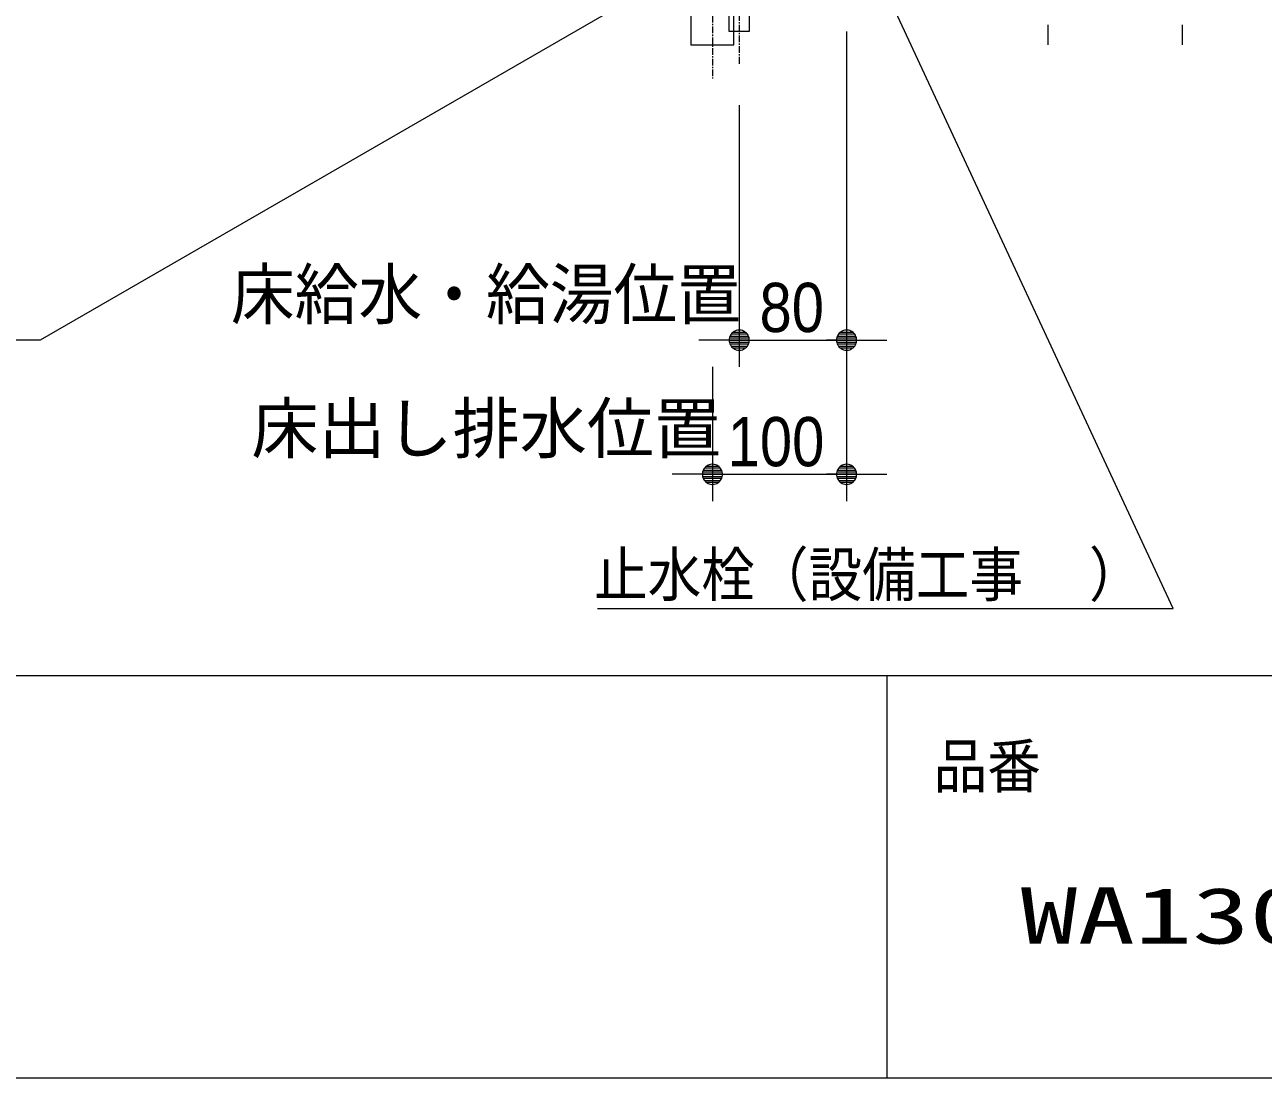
# Model space of a CAD drawing. Units: millimetres, scale not verified. Extents: x -6062 to 6062, y -3045 to 3045.
# Drawn here: x -1330 to -407, y -2770 to -1985 of the extents above; entities that cross this region are included whole.
import ezdxf
from ezdxf.enums import TextEntityAlignment as Align

# ---------------------------------------------------------------- set-up
doc = ezdxf.new("R2010")
doc.units = ezdxf.units.MM
doc.header["$LTSCALE"] = 20
doc.linetypes.add('CHAIN1', pattern=[8, 5, -1, 1, -1])
for name, color, linetype, lineweight in [('0-0_1図面枠', 7, 'Continuous', 9), ('0-2_2寸法-1', 7, 'Continuous', 9), ('0-3_0', 7, 'Continuous', 9), ('0-4_2寸法-2', 7, 'Continuous', 9), ('0-5_4給排水', 7, 'Continuous', 9), ('0-6_2寸法-3', 7, 'Continuous', 9)]:
    doc.layers.add(name, color=color, linetype=linetype, lineweight=lineweight)
doc.styles.add('ＭＳ ゴシック', font='')
doc.styles.add('ＭＳ Ｐゴシック', font='')
doc.styles.get('ＭＳ ゴシック').set_extended_font_data('MS Gothic')
doc.styles.get('ＭＳ Ｐゴシック').set_extended_font_data('MS PGothic')

# ---------------------------------------------------------------- blocks, each defined once
blk = doc.blocks.new('グループ-2')
at = {"layer": '0-0_1図面枠'}
for p, q in [((-80000, -49400), (80000, -49400)), ((22000, -49400), (22000, -55400))]:
    blk.add_line(p, q, dxfattribs=at)
blk.add_lwpolyline([(-80000, 55400), (80000, 55400), (80000, -55400), (-80000, -55400)], close=True, dxfattribs=at)
blk = doc.blocks.new('図面枠')
at = {"layer": '0-0_1図面枠'}
blk.add_blockref('グループ-2', (0, 0), dxfattribs=at)
at = {"layer": '0-0_1図面枠', "style": 'ＭＳ ゴシック', "width": 0.9}
blk.add_text('品番', height=650.9, dxfattribs=at).set_placement((22696.5, -51268.3), align=Align.BOTTOM_LEFT)
blk = doc.blocks.new('グループ-8')
at = {"layer": '0-5_4給排水', "linetype": 'CHAIN1'}
for p, q in [((15400, -22200), (15400, -30859.7)), ((16140, -32141.5), (18340, -33411.6)), ((18500, -33000), (22500, -33000)), ((19400, -35247.6), (19400, -40500))]:
    blk.add_line(p, q, dxfattribs=at)
at = {"layer": '0-5_4給排水'}
for p, q in [((14450, -26120), (16350, -26120)), ((16202.2, -29142.3), (16270, -26200)), ((14697.7, -29240), (16102.3, -29240)), ((15720, -29800), (15080, -29860)), ((15720, -30859.7), (15720, -29800)), ((15720, -29960), (15080, -30020)), ((15720, -30120), (15080, -30180)), ((15720, -30280), (15080, -30340)), ((15720, -30440), (15080, -30500)), ((18500, -33134.5), (16300, -31864.3)), ((15980, -32418.6), (18180, -33688.8)), ((19080, -37000), (19720, -37640)), ((19400, -37000), (19720, -37320)), ((19080, -37320), (19720, -37960)), ((19080, -37640), (19720, -38280)), ((19080, -37960), (19720, -38600)), ((19080, -38280), (19720, -38920)), ((19080, -38600), (19720, -39240)), ((19080, -38920), (19560, -39400)), ((19080, -39240), (19240, -39400))]:
    blk.add_line(p, q, dxfattribs=at)
for points in [[(14100.5, -25224.5), (14100.8, -25223.3), (14101.1, -25222), (14101.4, -25220.8), (14101.9, -25219.6), (14102.3, -25218.4), (14102.9, -25217.2), (14103.4, -25216.1), (14104, -25215), (14104.7, -25213.9), (14105.4, -25212.8), (14106.2, -25211.8), (14107, -25210.8), (14107.8, -25209.8), (14108.7, -25208.9), (14109.6, -25208), (14110.6, -25207.1), (14111.6, -25206.3), (14112.6, -25205.5), (14113.7, -25204.8), (14114.8, -25204.1), (14115.9, -25203.5), (14117, -25202.9), (14118.2, -25202.4), (14156.2, -25186.5), (14194.3, -25171), (14232.7, -25156), (14271.2, -25141.6), (14309.9, -25127.6), (14348.8, -25114), (14387.8, -25101), (14427.1, -25088.5), (14466.4, -25076.5), (14505.9, -25064.9), (14545.6, -25053.9), (14585.4, -25043.4), (14625.3, -25033.3), (14665.4, -25023.8), (14705.5, -25014.8), (14745.8, -25006.3)], [(14745.8, -25006.3), (14786.2, -24998.3), (14826.7, -24990.8), (14867.2, -24983.8), (14907.9, -24977.3), (14948.6, -24971.4), (14989.4, -24965.9), (15030.3, -24961), (15071.2, -24956.6), (15112.2, -24952.7), (15153.2, -24949.3), (15194.3, -24946.5), (15235.4, -24944.2), (15276.5, -24942.3), (15317.7, -24941), (15358.8, -24940.3), (15400, -24940), (15441.2, -24940.3), (15482.3, -24941), (15523.5, -24942.3), (15564.6, -24944.2), (15605.7, -24946.5), (15646.8, -24949.3), (15687.8, -24952.7), (15728.8, -24956.6), (15769.7, -24961), (15810.6, -24965.9), (15851.4, -24971.4), (15892.1, -24977.3), (15932.8, -24983.8), (15973.3, -24990.8), (16013.8, -24998.3), (16054.2, -25006.3), (16094.5, -25014.8), (16134.6, -25023.8), (16174.7, -25033.3), (16214.6, -25043.4), (16254.4, -25053.9), (16294.1, -25064.9), (16333.6, -25076.5)], [(16333.6, -25076.5), (16372.9, -25088.5), (16412.2, -25101), (16451.2, -25114), (16490.1, -25127.6), (16528.8, -25141.6), (16567.3, -25156), (16605.7, -25171), (16643.8, -25186.5), (16681.8, -25202.4), (16683, -25202.9), (16684.1, -25203.5), (16685.2, -25204.1), (16686.3, -25204.8), (16687.4, -25205.5), (16688.4, -25206.3), (16689.4, -25207.1), (16690.4, -25208), (16691.3, -25208.9), (16692.2, -25209.8), (16693, -25210.8), (16693.8, -25211.8), (16694.6, -25212.8), (16695.3, -25213.9), (16696, -25215), (16696.6, -25216.1), (16697.1, -25217.2), (16697.7, -25218.4), (16698.1, -25219.6), (16698.6, -25220.8), (16698.9, -25222), (16699.2, -25223.3), (16699.5, -25224.5), (16699.7, -25225.8), (16699.9, -25227.1), (16700, -25228.4), (16700, -25229.6), (16700, -25230.9), (16699.9, -25232.2), (16699.8, -25233.5)], [(14127.4, -25259.9), (14126.2, -25259.8), (14124.9, -25259.6), (14123.6, -25259.3), (14122.4, -25259), (14121.1, -25258.7), (14119.9, -25258.3), (14118.7, -25257.8), (14117.6, -25257.3), (14116.4, -25256.7), (14115.3, -25256.1), (14114.2, -25255.5), (14113.1, -25254.8), (14112, -25254), (14111, -25253.2), (14110.1, -25252.4), (14109.1, -25251.5), (14108.2, -25250.6), (14107.4, -25249.7), (14106.5, -25248.7), (14105.8, -25247.7), (14105, -25246.6), (14104.3, -25245.5), (14103.7, -25244.4), (14103.1, -25243.3), (14102.6, -25242.1), (14102.1, -25240.9), (14101.6, -25239.7), (14101.2, -25238.5), (14100.9, -25237.3), (14100.6, -25236), (14100.4, -25234.8), (14100.2, -25233.5), (14100.1, -25232.2), (14100, -25230.9), (14100, -25229.6), (14100, -25228.4), (14100.1, -25227.1), (14100.3, -25225.8), (14100.5, -25224.5)], [(16699.8, -25233.5), (16699.6, -25234.8), (16699.4, -25236), (16699.1, -25237.3), (16698.8, -25238.5), (16698.4, -25239.7), (16697.9, -25240.9), (16697.4, -25242.1), (16696.9, -25243.3), (16696.3, -25244.4), (16695.7, -25245.5), (16695, -25246.6), (16694.2, -25247.7), (16693.5, -25248.7), (16692.6, -25249.7), (16691.8, -25250.6), (16690.9, -25251.5), (16689.9, -25252.4), (16689, -25253.2), (16688, -25254), (16686.9, -25254.8), (16685.8, -25255.5), (16684.7, -25256.1), (16683.6, -25256.7), (16682.4, -25257.3), (16681.3, -25257.8), (16680.1, -25258.3), (16678.9, -25258.7), (16677.6, -25259), (16676.4, -25259.3), (16675.1, -25259.6), (16673.8, -25259.8), (16672.6, -25259.9), (16671.3, -25260), (16670, -25260), (14130, -25260), (14128.7, -25260), (14127.4, -25259.9)], [(16270, -26200), (14530, -26200), (14597.8, -29142.3)], [(15720, -29800), (15080, -29800), (15080, -30859.7)], [(19000, -32680), (22000, -32680), (22000, -33320), (19000, -33320)], [(19080, -35247.6), (19080, -40000), (19720, -40000), (19720, -35247.6)]]:
    blk.add_lwpolyline(points, dxfattribs=at)
for points in [[(14450, -25260), (16350, -25260), (16350, -25360), (14450, -25360)], [(14270, -25360), (16530, -25360), (16530, -25420), (14270, -25420)], [(14520, -25420), (16280, -25420), (16280, -25600), (14520, -25600)], [(14300, -25600), (16500, -25600), (16500, -25720), (14300, -25720)], [(14450, -25720), (14450, -26120), (14530, -26200), (16270, -26200), (16350, -26120), (16350, -25720)], [(14800, -29240), (16000, -29240), (16000, -29640), (14800, -29640)], [(15080, -29800), (14950, -29640), (15850, -29640), (15720, -29800)], [(19080, -37000), (19720, -37000), (19720, -39400), (19080, -39400)], [(19080, -37000), (19720, -37000), (19720, -39400), (19080, -39400)]]:
    blk.add_lwpolyline(points, close=True, dxfattribs=at)
for centre, radius, start, end in [((14697.7, -29140), 100, 181.31908, 270), ((16102.3, -29140), 100, 270, 358.68092), ((16880, -30859.7), 1800, 180, 240), ((16880, -30859.7), 1160, 180, 240), ((17280, -35247.6), 2440, 0, 60), ((17280, -35247.6), 1800, 0, 60)]:
    blk.add_arc(centre, radius, start, end, dxfattribs=at)
at = {"layer": '0-5_4給排水', "linetype": 'CHAIN1'}
for centre, radius, start, end in [((16880, -30859.7), 1480, 180, 240), ((17280, -35247.6), 2120, 0, 60)]:
    blk.add_arc(centre, radius, start, end, dxfattribs=at)
blk = doc.blocks.new('グループ-11')
at = {"layer": '0-5_4給排水', "linetype": 'CHAIN1'}
blk.add_line((19800, -38100), (19800, -40300), dxfattribs=at)
at = {"layer": '0-5_4給排水'}
blk.add_lwpolyline([(19600, -38600), (19600, -39200), (20000, -39200), (20000, -38600)], dxfattribs=at)
for points in [[(19200, -39200), (20400, -39200), (20400, -39400), (19200, -39400)], [(19650, -39400), (19950, -39400), (19950, -39800), (19650, -39800)]]:
    blk.add_lwpolyline(points, close=True, dxfattribs=at)
blk = doc.blocks.new('_Dot')
at = {"layer": '0-3_0'}
for p, q in [((-10, 0), (-20, 0)), ((9.78, 2), (-9.78, 2)), ((7.99, 6), (-7.99, 6)), ((9.16, -3.98), (-9.16, -3.98)), ((6, -7.98), (-6, -7.98))]:
    blk.add_line(p, q, dxfattribs=at)
for points in [[(10, 0), (9.92, 1.25), (9.69, 2.49), (9.3, 3.68), (8.76, 4.82), (8.09, 5.88), (7.29, 6.85), (6.37, 7.71), (5.36, 8.44), (4.26, 9.05), (3.09, 9.51), (1.87, 9.82), (0.63, 9.98), (-0.63, 9.98), (-1.87, 9.82), (-3.09, 9.51), (-4.26, 9.05), (-5.36, 8.44), (-6.37, 7.71), (-7.29, 6.85), (-8.09, 5.88), (-8.76, 4.82), (-9.3, 3.68), (-9.69, 2.49), (-9.92, 1.25), (-10, 0), (0, 0)], [(-10, 0), (-9.92, -1.25), (-9.69, -2.49), (-9.3, -3.68), (-8.76, -4.82), (-8.09, -5.88), (-7.29, -6.85), (-6.37, -7.71), (-5.36, -8.44), (-4.26, -9.05), (-3.09, -9.51), (-1.87, -9.82), (-0.63, -9.98), (0.63, -9.98), (1.87, -9.82), (3.09, -9.51), (4.26, -9.05), (5.36, -8.44), (6.37, -7.71), (7.29, -6.85), (8.09, -5.88), (8.76, -4.82), (9.3, -3.68), (9.69, -2.49), (9.92, -1.25), (10, 0), (0, 0)]]:
    blk.add_lwpolyline(points, close=True, dxfattribs=at)

msp = doc.modelspace()

# ---------------------------------------------------------------- linework, layer by layer
at = {"layer": '0-2_2寸法-1'}
for p, q in [((-717.5, -1990), (-717.5, -2240)), ((-797.5, -2045), (-797.5, -2240)), ((-782.49, -2220), (-732.51, -2220)), ((-817.5, -2240), (-817.5, -2340)), ((-717.5, -2240), (-717.5, -2340)), ((-802.49, -2320), (-732.51, -2320))]:
    msp.add_line(p, q, dxfattribs=at)
at = {"layer": '0-4_2寸法-2'}
for p, q in [((-717.5, -1990), (-717.5, -2240)), ((-567.5, -1985.01), (-567.5, -2000.01)), ((-467.5, -1985.01), (-467.5, -2000.01)), ((-797.5, -2045), (-797.5, -2240)), ((-812.51, -2220), (-827.51, -2220)), ((-797.5, -2220), (-717.5, -2220)), ((-702.49, -2220), (-687.49, -2220)), ((-817.5, -2240), (-817.5, -2340)), ((-717.5, -2240), (-717.5, -2340)), ((-832.51, -2320), (-847.51, -2320)), ((-817.5, -2320), (-717.5, -2320)), ((-702.49, -2320), (-687.49, -2320))]:
    msp.add_line(p, q, dxfattribs=at)
at = {"layer": '0-6_2寸法-3'}
for points in [[(-903.22, -2420), (-474.02, -2420), (-778.75, -1764.9)], [(-833.5, -1940), (-1318.47, -2220), (-1930.63, -2220)]]:
    msp.add_lwpolyline(points, dxfattribs=at)

# ---------------------------------------------------------------- block references
at = {"layer": '0-0_1図面枠', "xscale": 0.05, "yscale": 0.05}
msp.add_blockref('図面枠', (-1787.5, 0), dxfattribs=at)
at = {"layer": '0-2_2寸法-1', "xscale": 0.7503418, "yscale": 0.7503418, "rotation": 180}
for p in [(-797.5, -2220), (-817.5, -2320)]:
    msp.add_blockref('_Dot', p, dxfattribs=at)
at = {"layer": '0-2_2寸法-1', "xscale": 0.7503418, "yscale": 0.7503418}
for p in [(-717.5, -2220), (-717.5, -2320)]:
    msp.add_blockref('_Dot', p, dxfattribs=at)
at = {"layer": '0-4_2寸法-2', "xscale": 0.7503418, "yscale": 0.7503418}
for p in [(-797.5, -2220), (-817.5, -2320)]:
    msp.add_blockref('_Dot', p, dxfattribs=at)
at = {"layer": '0-4_2寸法-2', "xscale": 0.7503418, "yscale": 0.7503418, "rotation": 180}
for p in [(-717.5, -2220), (-717.5, -2320)]:
    msp.add_blockref('_Dot', p, dxfattribs=at)
at = {"layer": '0-5_4給排水', "xscale": 0.05, "yscale": 0.05}
for name in ['グループ-8', 'グループ-11']:
    msp.add_blockref(name, (-1787.5, 0), dxfattribs=at)

# ---------------------------------------------------------------- texts
at = {"layer": '0-0_1図面枠', "style": 'ＭＳ ゴシック', "width": 1.5}
msp.add_text('WA13011', height=41.84, dxfattribs=at).set_placement((-587.98, -2682.24), align=Align.BOTTOM_LEFT)
at = {"layer": '0-2_2寸法-1', "style": 'ＭＳ Ｐゴシック', "width": 0.9}
for s, p in [('80', (-782.38, -2224.96)), ('100', (-806.11, -2324.96))]:
    msp.add_text(s, height=36.66, dxfattribs=at).set_placement(p, align=Align.BOTTOM_LEFT)
at = {"layer": '0-4_2寸法-2', "style": 'ＭＳ Ｐゴシック', "width": 0.95}
msp.add_text('床給水・給湯位置', height=36.66, dxfattribs=at).set_placement((-1176.31, -2215.12), align=Align.BOTTOM_LEFT)
at = {"layer": '0-4_2寸法-2', "style": 'ＭＳ Ｐゴシック'}
msp.add_text('床出し排水位置', height=36.66, dxfattribs=at).set_placement((-1161.11, -2315.02), align=Align.BOTTOM_LEFT)
at = {"layer": '0-6_2寸法-3', "style": 'ＭＳ ゴシック', "width": 0.9}
for s, p in [('止水栓（設備工事', (-905.72, -2420.67)), ('）', (-536.84, -2420.67))]:
    msp.add_text(s, height=32.55, dxfattribs=at).set_placement(p, align=Align.BOTTOM_LEFT)

doc.saveas('drawing.dxf')
